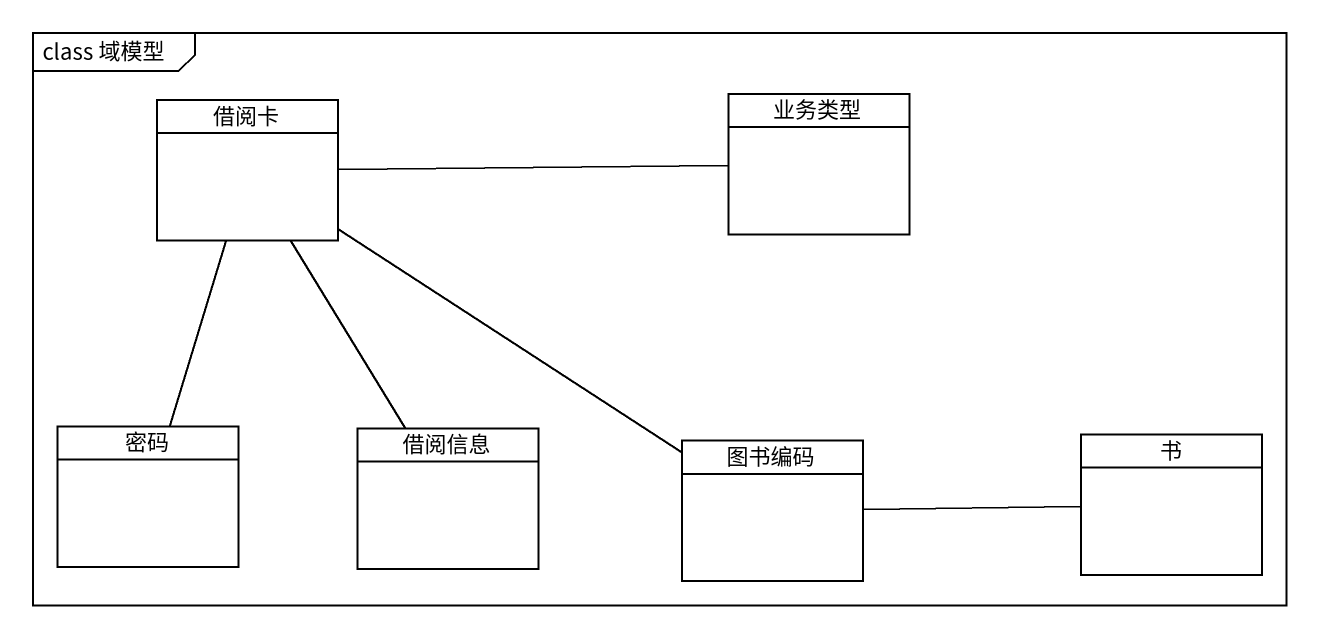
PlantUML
@startuml
mainframe class 域模型
hide circle
hide empty members
class 借阅卡
class 业务类型
class 密码
class 借阅信息
class 书
class 图书编码
借阅卡 -right- 业务类型
借阅卡 -- 密码
借阅卡 -- 借阅信息
借阅卡 -- 图书编码
图书编码 -right- 书
@enduml
